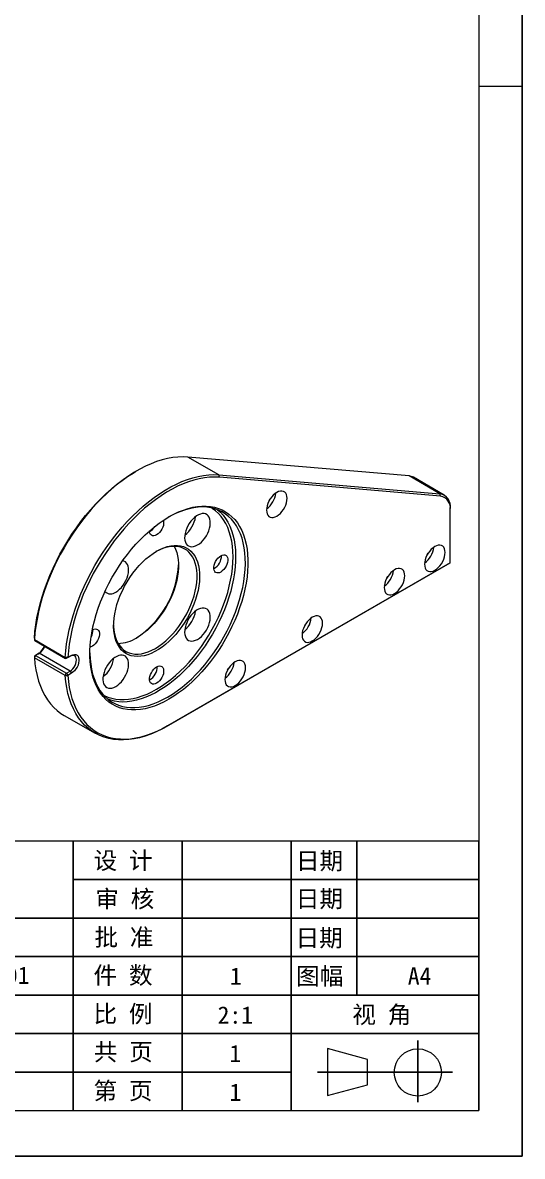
# Model space of a CAD drawing. Header units: millimetres. Extents: x 13 to 7248, y -1201 to 1478.
# Drawn here: x 2786.2 to 2923.7, y -1199.9 to -887.9 of the extents above; entities that cross this region are included whole.
import ezdxf

# ---------------------------------------------------------------- set-up
doc = ezdxf.new("R2010")
doc.units = ezdxf.units.MM
doc.header["$LTSCALE"] = 5
doc.linetypes.add('SLD-实线', pattern=[0])
for name, color, linetype in [('SLD-0', 179, 'SLD-实线'), ('图框', 7, 'SLD-实线'), ('文字层', 7, 'SLD-实线')]:
    doc.layers.add(name, color=color, linetype=linetype)
doc.layers.add('粗实线', color=7, linetype='SLD-实线', lineweight=15)
doc.layers.add('细实线层', color=5, linetype='Continuous', lineweight=15)
doc.styles.add('SLDTEXTSTYLE1', font='', dxfattribs={"bigfont": 'bigfont'})
doc.styles.add('SLDTEXTSTYLE2', font='')
doc.styles.get('SLDTEXTSTYLE1').set_extended_font_data('宋体')
doc.styles.get('SLDTEXTSTYLE2').set_extended_font_data('宋体')

msp = doc.modelspace()

# ---------------------------------------------------------------- linework, layer by layer
at = {"layer": '图框'}
for p in [(2923.73, -611.347), (2513.13, -1199.947)]:
    msp.add_line(p, (2923.73, -1199.947), dxfattribs=at)
at = {"layer": '文字层'}
for p, q in [((2800.13, -1113.147), (2800.13, -1187.347)), ((2830.13, -1113.147), (2830.13, -1187.347)), ((2860.13, -1113.147), (2860.13, -1187.347)), ((2878.13, -1113.147), (2878.13, -1155.547)), ((2911.73, -1113.147), (2911.73, -1187.347)), ((2911.73, -1123.747), (2800.13, -1123.747)), ((2911.73, -1134.347), (2709.73, -1134.347)), ((2537.73, -1144.947), (2911.73, -1144.947)), ((2537.73, -1155.547), (2911.73, -1155.547)), ((2709.73, -1166.147), (2911.73, -1166.147)), ((2894.9578, -1168.0341), (2894.9578, -1185.0044)), ((2860.13, -1176.747), (2709.73, -1176.747)), ((2867.3042, -1176.747), (2883.8034, -1176.747)), ((2883.8034, -1176.747), (2904.4687, -1176.747))]:
    msp.add_line(p, q, dxfattribs=at)
at = {"layer": '粗实线'}
for p, q in [((2911.73, -623.347), (2911.73, -1187.347)), ((2911.73, -905.347), (2923.73, -905.347)), ((2537.73, -1113.147), (2911.73, -1113.147)), ((2870.0928, -1170.247), (2870.0928, -1183.247)), ((2881.131, -1173.268), (2870.0928, -1170.247)), ((2881.131, -1180.226), (2881.131, -1173.268)), ((2870.0928, -1183.247), (2881.131, -1180.226)), ((2537.73, -1187.347), (2911.73, -1187.347)), ((2537.73, -1187.347), (2911.73, -1187.347))]:
    msp.add_line(p, q, dxfattribs=at)
msp.add_circle((2894.9578, -1176.8564), 6.5, dxfattribs=at)
at = {"layer": '细实线层'}
for p, q in [((2840.1787, -1012.3682), (2831.6935, -1007.4698)), ((2892.5571, -1012.6617), (2831.6935, -1007.4698)), ((2817.6123, -1011.2664), (2817.2588, -1011.4705)), ((2840.3563, -1013.028), (2840.1787, -1012.3682)), ((2840.1787, -1012.3682), (2901.0423, -1017.5602)), ((2901.2199, -1018.22), (2840.3563, -1013.028)), ((2901.0423, -1017.5602), (2892.5571, -1012.6617)), ((2902.2267, -1017.9229), (2893.7414, -1013.0245)), ((2901.2199, -1018.22), (2901.0423, -1017.5602)), ((2903.8839, -1021.9939), (2903.8839, -1021.5857)), ((2903.8839, -1036.583), (2903.8839, -1021.9939)), ((2903.8839, -1036.583), (2826.1021, -1081.4855)), ((2826.4557, -1081.2813), (2903.8839, -1036.583)), ((2903.8839, -1036.583), (2903.8839, -1036.583)), ((2789.4133, -1057.3491), (2789.4133, -1057.7574)), ((2789.4133, -1057.3491), (2789.4143, -1057.7258)), ((2789.4143, -1057.7258), (2797.8996, -1062.6242)), ((2789.5168, -1057.9863), (2798.0021, -1062.8847)), ((2789.7668, -1062.0442), (2789.4133, -1062.2484)), ((2789.4133, -1062.2484), (2789.4133, -1062.6566)), ((2797.8996, -1067.5855), (2789.4143, -1062.687)), ((2790.7468, -1061.4785), (2789.7668, -1062.0442)), ((2789.7668, -1062.0442), (2798.2521, -1066.9427)), ((2799.2321, -1066.3769), (2790.7468, -1061.4785)), ((2798.6056, -1062.6558), (2797.8996, -1062.6242)), ((2799.2321, -1062.2942), (2798.2521, -1062.86)), ((2798.6056, -1062.6558), (2798.2521, -1062.86)), ((2798.6056, -1062.6558), (2799.5856, -1062.0901)), ((2799.5856, -1062.0901), (2799.2321, -1062.2942)), ((2798.2521, -1066.9427), (2799.2321, -1066.3769)), ((2798.2521, -1066.9427), (2798.6056, -1067.555)), ((2799.5856, -1066.9893), (2798.6056, -1067.555)), ((2799.2321, -1066.3769), (2799.5856, -1066.9893)), ((2797.8996, -1067.5855), (2798.6056, -1067.555)), ((2797.6185, -1078.5673), (2806.1038, -1083.4658)), ((2826.1021, -1081.4855), (2826.4557, -1081.2813))]:
    msp.add_line(p, q, dxfattribs=at)
at = {"layer": '细实线层', "flags": 128}
for points in [[(2831.6935, -1007.4698), (2830.3367, -1007.4099), (2828.9423, -1007.4584), (2827.5142, -1007.6151), (2826.0568, -1007.8795), (2824.5743, -1008.2509), (2823.0712, -1008.7281), (2821.5519, -1009.3097), (2820.0209, -1009.9941), (2818.4828, -1010.7792), (2816.9421, -1011.6626), (2815.4034, -1012.6417), (2813.8713, -1013.7137), (2812.3503, -1014.8753), (2810.8449, -1016.123), (2809.3597, -1017.4533), (2807.8989, -1018.8622), (2806.4669, -1020.3454), (2805.0681, -1021.8985), (2803.7065, -1023.5171), (2802.3861, -1025.1961), (2801.111, -1026.9308), (2799.8848, -1028.7159), (2798.7112, -1030.5461), (2797.5937, -1032.416), (2796.5357, -1034.32), (2795.5402, -1036.2526), (2794.6102, -1038.2079), (2793.7484, -1040.1802), (2792.9575, -1042.1636), (2792.2397, -1044.1522), (2791.5973, -1046.1402), (2791.032, -1048.1215), (2790.5457, -1050.0905), (2790.1396, -1052.0411), (2789.8151, -1053.9677), (2789.5731, -1055.8644), (2789.4143, -1057.7258)], [(2789.4133, -1057.3491), (2789.5701, -1055.5111), (2789.8091, -1053.638), (2790.1295, -1051.7356), (2790.5305, -1049.8093), (2791.0108, -1047.865), (2791.569, -1045.9084), (2792.2034, -1043.9453), (2792.9122, -1041.9815), (2793.6932, -1040.0229), (2794.5442, -1038.0753), (2795.4626, -1036.1444), (2796.4456, -1034.236), (2797.4905, -1032.3557), (2798.594, -1030.5092), (2799.7529, -1028.7019), (2800.9637, -1026.9391), (2802.2229, -1025.2261), (2803.5268, -1023.5681), (2804.8714, -1021.9698), (2806.2528, -1020.436), (2807.6668, -1018.9714), (2809.1093, -1017.5801), (2810.576, -1016.2665), (2812.0626, -1015.0343), (2813.5646, -1013.8872), (2815.0775, -1012.8286), (2816.597, -1011.8618), (2817.2588, -1011.4705)], [(2797.8996, -1062.6242), (2798.0584, -1060.7629), (2798.3004, -1058.8661), (2798.6249, -1056.9396), (2799.031, -1054.9889), (2799.5173, -1053.02), (2800.0826, -1051.0386), (2800.725, -1049.0507), (2801.4428, -1047.062), (2802.2337, -1045.0786), (2803.0954, -1043.1063), (2804.0254, -1041.151), (2805.0209, -1039.2185), (2806.079, -1037.3144), (2807.1965, -1035.4445), (2808.3701, -1033.6143), (2809.5962, -1031.8292), (2810.8714, -1030.0946), (2812.1917, -1028.4155), (2813.5534, -1026.797), (2814.9522, -1025.2438), (2816.3842, -1023.7606), (2817.845, -1022.3518), (2819.3302, -1021.0215), (2820.8356, -1019.7737), (2822.3566, -1018.6121), (2823.8887, -1017.5402), (2825.4274, -1016.561), (2826.9681, -1015.6776), (2828.5062, -1014.8926), (2830.0372, -1014.2082), (2831.5565, -1013.6265), (2833.0596, -1013.1493), (2834.5421, -1012.7779), (2835.9995, -1012.5135), (2837.4276, -1012.3568), (2838.822, -1012.3084), (2840.1787, -1012.3682)], [(2840.3563, -1013.028), (2839.0166, -1012.9689), (2837.6395, -1013.0168), (2836.2293, -1013.1715), (2834.7901, -1013.4326), (2833.3262, -1013.7993), (2831.8418, -1014.2706), (2830.3415, -1014.845), (2828.8297, -1015.5208), (2827.3108, -1016.2961), (2825.7894, -1017.1684), (2824.2699, -1018.1353), (2822.757, -1019.1939), (2821.255, -1020.3409), (2819.7684, -1021.5731), (2818.3017, -1022.8868), (2816.8592, -1024.278), (2815.4452, -1025.7427), (2814.0638, -1027.2764), (2812.7192, -1028.8747), (2811.4153, -1030.5328), (2810.1561, -1032.2458), (2808.9453, -1034.0085), (2807.7864, -1035.8159), (2806.6829, -1037.6624), (2805.638, -1039.5426), (2804.655, -1041.451), (2803.7366, -1043.3819), (2802.8856, -1045.3295), (2802.1046, -1047.2882), (2801.3958, -1049.2519), (2800.7614, -1051.215), (2800.2032, -1053.1716), (2799.7229, -1055.116), (2799.3219, -1057.0422), (2799.0015, -1058.9447), (2798.7625, -1060.8177), (2798.6056, -1062.6558)], [(2856.1542, -1023.718), (2856.6453, -1023.3848), (2857.1216, -1022.9625), (2857.5684, -1022.464), (2857.9723, -1021.9043), (2858.3209, -1021.3004), (2858.6037, -1020.6708), (2858.812, -1020.0345), (2858.9396, -1019.4109), (2858.9826, -1018.819), (2858.9396, -1018.2766), (2858.812, -1017.8004), (2858.6037, -1017.4047), (2858.3209, -1017.1015), (2857.9723, -1016.9002), (2857.5684, -1016.8068), (2857.1216, -1016.8242), (2856.6453, -1016.9517), (2856.1542, -1017.1856), (2855.663, -1017.5188), (2855.1868, -1017.9411), (2854.74, -1018.4396), (2854.3361, -1018.9993), (2853.9875, -1019.6032), (2853.7047, -1020.2328), (2853.4963, -1020.869), (2853.3687, -1021.4926), (2853.3257, -1022.0846), (2853.3687, -1022.627), (2853.4963, -1023.1032), (2853.7047, -1023.4989), (2853.9875, -1023.8021), (2854.3361, -1024.0034), (2854.74, -1024.0968), (2855.1868, -1024.0794), (2855.663, -1023.9519), (2856.1542, -1023.718)], [(2854.0174, -1019.5454), (2854.0656, -1019.4727), (2854.3007, -1019.0546)], [(2826.4557, -1074.1366), (2825.1171, -1074.8617), (2823.7837, -1075.4888), (2822.4603, -1076.0155), (2821.1521, -1076.4399), (2819.8641, -1076.7603), (2818.601, -1076.9754), (2817.3678, -1077.0846), (2816.169, -1077.0873), (2815.0092, -1076.9836), (2813.8928, -1076.7739), (2812.8242, -1076.4589), (2811.8072, -1076.0399), (2810.8458, -1075.5183), (2809.9435, -1074.8963), (2809.104, -1074.1762), (2808.3302, -1073.3607), (2807.6252, -1072.4528), (2806.9917, -1071.4562), (2806.432, -1070.3744), (2805.9482, -1069.2116), (2805.5422, -1067.9723), (2805.2156, -1066.6612), (2804.9695, -1065.2831), (2804.8049, -1063.8434), (2804.7225, -1062.3475), (2804.7225, -1060.801), (2804.8049, -1059.2099), (2804.9695, -1057.5802), (2805.2156, -1055.918), (2805.5422, -1054.2297), (2805.9482, -1052.5217), (2806.432, -1050.8004), (2806.9917, -1049.0724), (2807.6252, -1047.3442), (2808.3302, -1045.6224), (2809.104, -1043.9135), (2809.9435, -1042.2241), (2810.8458, -1040.5604), (2811.8072, -1038.9288), (2812.8242, -1037.3356), (2813.8928, -1035.7867), (2815.0092, -1034.2881), (2816.169, -1032.8453), (2817.3678, -1031.464), (2818.601, -1030.1492), (2819.8641, -1028.9061), (2821.1521, -1027.7393), (2822.4603, -1026.6533), (2823.7837, -1025.6521), (2825.1171, -1024.7397), (2826.4557, -1023.9193), (2827.7942, -1023.1942), (2829.1277, -1022.5671), (2830.4511, -1022.0404), (2831.7592, -1021.616), (2833.0473, -1021.2956), (2834.3104, -1021.0804), (2835.5436, -1020.9713), (2836.7424, -1020.9685), (2837.9022, -1021.0722), (2839.0185, -1021.282), (2840.0872, -1021.597), (2841.1042, -1022.016), (2842.0656, -1022.5375), (2842.9678, -1023.1595), (2843.8074, -1023.8797), (2844.5812, -1024.6952), (2845.2861, -1025.603), (2845.9197, -1026.5997), (2846.4794, -1027.6815), (2846.9632, -1028.8442), (2847.3692, -1030.0835), (2847.6958, -1031.3947), (2847.9419, -1032.7728), (2848.1065, -1034.2125), (2848.1889, -1035.7084), (2848.1889, -1037.2548), (2848.1065, -1038.8459), (2847.9419, -1040.4757), (2847.6958, -1042.1378), (2847.3692, -1043.8261), (2846.9632, -1045.5342), (2846.4794, -1047.2555), (2845.9197, -1048.9835), (2845.2861, -1050.7117), (2844.5812, -1052.4335), (2843.8074, -1054.1423), (2842.9678, -1055.8318), (2842.0656, -1057.4955), (2841.1042, -1059.127), (2840.0872, -1060.7203), (2839.0185, -1062.2691), (2837.9022, -1063.7678), (2836.7424, -1065.2105), (2835.5436, -1066.5919), (2834.3104, -1067.9066), (2833.0473, -1069.1497), (2831.7592, -1070.3165), (2830.4511, -1071.4026), (2829.1277, -1072.4037), (2827.7942, -1073.3162), (2826.4557, -1074.1366)], [(2808.4773, -1072.9943), (2808.6612, -1073.0899), (2809.6525, -1073.5269), (2810.6967, -1073.8594), (2811.7897, -1074.0862), (2812.9272, -1074.2063), (2814.1047, -1074.2194), (2815.3176, -1074.1253), (2816.561, -1073.9244), (2817.83, -1073.6176), (2819.1197, -1073.2059), (2820.425, -1072.6912), (2821.7407, -1072.0752), (2823.0616, -1071.3606), (2824.3825, -1070.5502), (2825.6981, -1069.647), (2827.0034, -1068.6548), (2828.2931, -1067.5774), (2829.5622, -1066.419), (2830.8056, -1065.1842), (2832.0185, -1063.878), (2833.196, -1062.5054), (2834.3335, -1061.0719), (2835.4265, -1059.5832), (2836.4707, -1058.045), (2837.462, -1056.4635), (2838.3965, -1054.845), (2839.2704, -1053.1957), (2840.0804, -1051.5223), (2840.8232, -1049.8313), (2841.4959, -1048.1294), (2842.0959, -1046.4233), (2842.6208, -1044.7198), (2843.0684, -1043.0255), (2843.4371, -1041.3472), (2843.7254, -1039.6915), (2843.9321, -1038.0649), (2844.0565, -1036.4738), (2844.098, -1034.9245), (2844.0565, -1033.4231), (2843.9321, -1031.9756), (2843.7254, -1030.5877), (2843.4371, -1029.2648), (2843.0684, -1028.0122), (2842.6208, -1026.8348), (2842.0959, -1025.7372), (2841.4959, -1024.7238), (2840.8232, -1023.7986), (2840.0804, -1022.9653), (2839.2704, -1022.227), (2838.3965, -1021.5868), (2838.2194, -1021.4739)], [(2839.8226, -1021.9538), (2840.6019, -1022.6466), (2841.3603, -1023.4711), (2842.0493, -1024.3877), (2842.6662, -1025.3928), (2843.2086, -1026.4825), (2843.6744, -1027.6527), (2844.0618, -1028.8988), (2844.3694, -1030.216), (2844.5959, -1031.5992), (2844.7405, -1033.043), (2844.8025, -1034.5418), (2844.7818, -1036.09), (2844.6785, -1037.6813), (2844.4929, -1039.3098), (2844.2257, -1040.9691), (2843.878, -1042.6528), (2843.4512, -1044.3543), (2842.9468, -1046.0672), (2842.3669, -1047.7847), (2841.7137, -1049.5002), (2840.9896, -1051.2071), (2840.1976, -1052.8988), (2839.3406, -1054.5687), (2838.4221, -1056.2104), (2837.4454, -1057.8175), (2836.4145, -1059.3839), (2835.3333, -1060.9033), (2834.206, -1062.37), (2833.037, -1063.7784), (2831.8307, -1065.1228), (2830.5918, -1066.3982), (2829.3252, -1067.5996), (2828.0358, -1068.7224), (2826.7284, -1069.7622), (2825.4082, -1070.715), (2824.0804, -1071.577), (2822.7499, -1072.3451), (2821.422, -1073.0161), (2820.1019, -1073.5876), (2818.7945, -1074.0573), (2817.505, -1074.4233), (2816.2384, -1074.6843), (2814.9996, -1074.8392), (2813.7933, -1074.8875), (2812.6243, -1074.8289), (2811.4969, -1074.6638), (2810.4157, -1074.3926), (2809.6946, -1074.1427)], [(2826.1021, -1073.5242), (2827.4319, -1072.7087), (2828.7566, -1071.8009), (2830.071, -1070.8041), (2831.37, -1069.7223), (2832.6487, -1068.5597), (2833.902, -1067.3206), (2835.1252, -1066.0101), (2836.3134, -1064.633), (2837.4622, -1063.1948), (2838.567, -1061.701), (2839.6235, -1060.1574), (2840.6278, -1058.5699), (2841.5758, -1056.9447), (2842.464, -1055.2881), (2843.2889, -1053.6065), (2844.0473, -1051.9063), (2844.7363, -1050.1943), (2845.3532, -1048.4769), (2845.8956, -1046.7609), (2846.3614, -1045.0529), (2846.7489, -1043.3595), (2847.0564, -1041.6872), (2847.2829, -1040.0425), (2847.4275, -1038.4318), (2847.4895, -1036.8613), (2847.4688, -1035.3371), (2847.3655, -1033.865), (2847.1799, -1032.4508), (2846.9127, -1031.1), (2846.565, -1029.8178), (2846.1382, -1028.609), (2845.6338, -1027.4785), (2845.0539, -1026.4306), (2844.4007, -1025.4693), (2843.6766, -1024.5983), (2842.8846, -1023.8211), (2842.0276, -1023.1406), (2841.1091, -1022.5594), (2840.1324, -1022.0799), (2839.1015, -1021.7039), (2838.0203, -1021.4327), (2836.893, -1021.2676), (2835.724, -1021.209), (2834.5177, -1021.2573), (2833.2788, -1021.4122), (2832.0122, -1021.6732), (2830.7228, -1022.0392), (2829.4154, -1022.5089), (2828.0952, -1023.0803), (2826.7674, -1023.7514), (2826.2747, -1024.0247)], [(2834.3116, -1031.6657), (2834.8513, -1031.3063), (2835.3783, -1030.8596), (2835.8804, -1030.3361), (2836.3456, -1029.7481), (2836.7632, -1029.1094), (2837.1234, -1028.4348), (2837.4176, -1027.7403), (2837.639, -1027.0421), (2837.7824, -1026.3566), (2837.8445, -1025.6998), (2837.8238, -1025.0872), (2837.7207, -1024.5331), (2837.5378, -1024.0504), (2837.2792, -1023.6506), (2836.951, -1023.3429), (2836.561, -1023.1346), (2836.1183, -1023.0306), (2835.6332, -1023.0333), (2835.1172, -1023.1426), (2834.5822, -1023.356), (2834.0409, -1023.6685), (2833.506, -1024.0727), (2832.9899, -1024.5592), (2832.5049, -1025.1166), (2832.0621, -1025.7318), (2831.6721, -1026.3904), (2831.344, -1027.0769), (2831.0854, -1027.7753), (2830.9024, -1028.4692), (2830.7994, -1029.1423), (2830.7786, -1029.7789), (2830.8407, -1030.364), (2830.9841, -1030.8839), (2831.2056, -1031.3264), (2831.4998, -1031.6812), (2831.8599, -1031.94), (2832.2775, -1032.0966), (2832.7428, -1032.1474), (2833.2448, -1032.0912), (2833.7719, -1031.9294), (2834.3116, -1031.6657)], [(2824.9056, -1024.878), (2824.911, -1024.8935), (2824.9955, -1025.3039), (2824.9955, -1025.7733), (2824.911, -1026.2813), (2824.7456, -1026.8056), (2824.5067, -1027.3233), (2824.2046, -1027.8118), (2823.8525, -1028.2498), (2823.4659, -1028.6181), (2823.0616, -1028.9005), (2822.6573, -1029.0848), (2822.2707, -1029.163), (2821.9186, -1029.1315), (2821.6165, -1028.9918), (2821.3776, -1028.7499), (2821.2122, -1028.4165), (2821.1277, -1028.0062), (2821.117, -1027.7698)], [(2811.2189, -1053.6996), (2811.2279, -1054.0549), (2811.3106, -1055.1294), (2811.4754, -1056.1443), (2811.7212, -1057.0924), (2812.0461, -1057.9668), (2812.4479, -1058.7612), (2812.9235, -1059.4698), (2813.4697, -1060.0877), (2814.0824, -1060.6103), (2814.7573, -1061.0338), (2815.4895, -1061.3552), (2816.2736, -1061.5723), (2817.1042, -1061.6833), (2817.9751, -1061.6876), (2818.8801, -1061.5851), (2819.8127, -1061.3765), (2820.7661, -1061.0634), (2821.7336, -1060.648), (2822.708, -1060.1332), (2823.6825, -1059.5229), (2824.6499, -1058.8213), (2825.6034, -1058.0336), (2826.536, -1057.1655), (2827.441, -1056.2231), (2828.3119, -1055.2133), (2829.1424, -1054.1433), (2829.9266, -1053.0209), (2830.6587, -1051.8541), (2831.3336, -1050.6514), (2831.9463, -1049.4213), (2832.4925, -1048.1729), (2832.9682, -1046.9151), (2833.3699, -1045.6568), (2833.6948, -1044.4073), (2833.9406, -1043.1755), (2834.1054, -1041.9702), (2834.1882, -1040.8003), (2834.1882, -1039.674), (2834.1054, -1038.5995), (2833.9406, -1037.5846), (2833.6948, -1036.6365), (2833.3699, -1035.7621), (2832.9682, -1034.9677), (2832.4925, -1034.2591), (2831.9463, -1033.6412), (2831.3336, -1033.1187), (2830.6587, -1032.6951), (2829.9266, -1032.3737), (2829.1424, -1032.1566), (2828.3119, -1032.0456), (2827.441, -1032.0413), (2826.536, -1032.1438), (2825.6034, -1032.3524), (2824.6499, -1032.6655), (2823.6825, -1033.0809), (2822.8816, -1033.497)], [(2823.0616, -1033.3915), (2824.0527, -1032.8673), (2825.0368, -1032.4428), (2826.0071, -1032.1208), (2826.9567, -1031.9037), (2827.879, -1031.7929), (2828.7675, -1031.7893), (2829.616, -1031.8929), (2830.4185, -1032.1029), (2831.1694, -1032.4179), (2831.8634, -1032.8356), (2832.4957, -1033.3532), (2833.0618, -1033.967), (2833.5578, -1034.6727), (2833.9802, -1035.4653), (2834.3259, -1036.3393), (2834.5927, -1037.2886), (2834.7786, -1038.3065), (2834.8822, -1039.3858), (2834.903, -1040.5191), (2834.8407, -1041.6982), (2834.6958, -1042.9151), (2834.4693, -1044.161), (2834.1628, -1045.4274), (2833.7784, -1046.7053), (2833.3188, -1047.9857), (2832.7873, -1049.2597), (2832.1876, -1050.5183), (2831.5238, -1051.7527), (2830.8007, -1052.9543), (2830.0233, -1054.1146), (2829.1971, -1055.2255), (2828.3279, -1056.2791), (2827.4217, -1057.2681), (2826.4849, -1058.1856), (2825.5241, -1059.0252), (2824.546, -1059.7808), (2823.5576, -1060.4473), (2822.5656, -1061.0199), (2821.5771, -1061.4947), (2820.5991, -1061.8683), (2819.6383, -1062.1381), (2818.7015, -1062.3022), (2817.7953, -1062.3594), (2816.926, -1062.3094), (2816.0998, -1062.1525), (2815.3224, -1061.8897), (2814.5993, -1061.523), (2813.9356, -1061.055), (2813.3359, -1060.4888), (2812.8043, -1059.8285), (2812.3448, -1059.0786), (2811.9604, -1058.2446), (2811.6538, -1057.3321), (2811.4273, -1056.3477), (2811.2824, -1055.2982), (2811.2201, -1054.1909), (2811.2409, -1053.0337), (2811.3446, -1051.8346), (2811.5305, -1050.6022), (2811.7972, -1049.3449), (2812.143, -1048.0716), (2812.5654, -1046.7914), (2813.0613, -1045.513), (2813.6274, -1044.2456), (2814.2597, -1042.998), (2814.9538, -1041.7789), (2815.7047, -1040.597), (2816.5072, -1039.4604), (2817.3557, -1038.3772), (2818.2442, -1037.355), (2819.1665, -1036.4009), (2820.1161, -1035.5216), (2821.0864, -1034.7233), (2822.0705, -1034.0116), (2823.0616, -1033.3915)], [(2827.8778, -1032.0301), (2828.2788, -1032.8231), (2828.6037, -1033.6974), (2828.8494, -1034.6455), (2829.0143, -1035.6604), (2829.097, -1036.7349), (2829.097, -1037.8612), (2829.0143, -1039.0312), (2828.8494, -1040.2364), (2828.6037, -1041.4682), (2828.2788, -1042.7178), (2827.877, -1043.976), (2827.4013, -1045.2338), (2826.8552, -1046.4823), (2826.2424, -1047.7123), (2825.5676, -1048.915), (2824.8354, -1050.0818), (2824.0512, -1051.2042), (2823.2207, -1052.2742), (2822.3498, -1053.284), (2821.4448, -1054.2264), (2820.5122, -1055.0946), (2819.5588, -1055.8823), (2818.5913, -1056.5838), (2817.6169, -1057.1942)], [(2899.6412, -1038.6239), (2900.1324, -1038.2908), (2900.6086, -1037.8685), (2901.0555, -1037.3699), (2901.4593, -1036.8102), (2901.8079, -1036.2064), (2902.0907, -1035.5768), (2902.2991, -1034.9405), (2902.4267, -1034.3169), (2902.4697, -1033.7249), (2902.4267, -1033.1826), (2902.2991, -1032.7063), (2902.0907, -1032.3106), (2901.8079, -1032.0075), (2901.4593, -1031.8062), (2901.0555, -1031.7128), (2900.6086, -1031.7301), (2900.1324, -1031.8577), (2899.6412, -1032.0916), (2899.1501, -1032.4247), (2898.6739, -1032.847), (2898.227, -1033.3456), (2897.8232, -1033.9053), (2897.4745, -1034.5091), (2897.1918, -1035.1387), (2896.9834, -1035.775), (2896.8558, -1036.3986), (2896.8128, -1036.9906), (2896.8558, -1037.5329), (2896.9834, -1038.0092), (2897.1918, -1038.4049), (2897.4745, -1038.708), (2897.8232, -1038.9093), (2898.227, -1039.0027), (2898.6739, -1038.9854), (2899.1501, -1038.8578), (2899.6412, -1038.6239)], [(2840.7393, -1034.618), (2841.1435, -1034.4336), (2841.5302, -1034.3555), (2841.8822, -1034.387), (2842.1843, -1034.5267), (2842.4233, -1034.7685), (2842.5886, -1035.1019), (2842.6731, -1035.5123), (2842.6731, -1035.9818), (2842.5886, -1036.4897), (2842.4233, -1037.014), (2842.1843, -1037.5318), (2841.8822, -1038.0203), (2841.5302, -1038.4582), (2841.1435, -1038.8265), (2840.7393, -1039.1089), (2840.335, -1039.2933), (2839.9483, -1039.3714), (2839.5963, -1039.3399), (2839.2942, -1039.2002), (2839.0552, -1038.9584), (2838.8899, -1038.625), (2838.8054, -1038.2146), (2838.8054, -1037.7451), (2838.8899, -1037.2372), (2839.0552, -1036.7129), (2839.2942, -1036.1952), (2839.5963, -1035.7066), (2839.9483, -1035.2687), (2840.335, -1034.9004), (2840.7393, -1034.618)], [(2897.5044, -1034.4514), (2897.5526, -1034.3787), (2897.7878, -1033.9606)], [(2811.8116, -1044.6547), (2812.3513, -1044.2953), (2812.8783, -1043.8486), (2813.3804, -1043.3251), (2813.8456, -1042.7371), (2814.2632, -1042.0983), (2814.6234, -1041.4238), (2814.9176, -1040.7293), (2815.139, -1040.0311), (2815.2824, -1039.3456), (2815.3445, -1038.6888), (2815.3238, -1038.0762), (2815.2207, -1037.5221), (2815.0378, -1037.0394), (2814.7792, -1036.6396), (2814.451, -1036.3319), (2814.061, -1036.1236), (2813.7174, -1036.033)], [(2888.5397, -1045.0327), (2889.0308, -1044.6996), (2889.507, -1044.2773), (2889.9539, -1043.7787), (2890.3577, -1043.219), (2890.7064, -1042.6152), (2890.9892, -1041.9856), (2891.1975, -1041.3493), (2891.3251, -1040.7257), (2891.3681, -1040.1337), (2891.3251, -1039.5914), (2891.1975, -1039.1151), (2890.9892, -1038.7194), (2890.7064, -1038.4163), (2890.3577, -1038.215), (2889.9539, -1038.1216), (2889.507, -1038.1389), (2889.0308, -1038.2665), (2888.5397, -1038.5004), (2888.0485, -1038.8335), (2887.5723, -1039.2558), (2887.1255, -1039.7544), (2886.7216, -1040.3141), (2886.373, -1040.9179), (2886.0902, -1041.5475), (2885.8818, -1042.1838), (2885.7542, -1042.8074), (2885.7112, -1043.3994), (2885.7542, -1043.9417), (2885.8818, -1044.418), (2886.0902, -1044.8137), (2886.373, -1045.1168), (2886.7216, -1045.3181), (2887.1255, -1045.4115), (2887.5723, -1045.3942), (2888.0485, -1045.2666), (2888.5397, -1045.0327)], [(2886.4029, -1040.8602), (2886.4511, -1040.7875), (2886.6862, -1040.3694)], [(2834.3116, -1057.6479), (2834.8513, -1057.2885), (2835.3783, -1056.8418), (2835.8804, -1056.3183), (2836.3456, -1055.7303), (2836.7632, -1055.0915), (2837.1234, -1054.417), (2837.4176, -1053.7225), (2837.639, -1053.0243), (2837.7824, -1052.3388), (2837.8445, -1051.682), (2837.8238, -1051.0694), (2837.7207, -1050.5153), (2837.5378, -1050.0326), (2837.2792, -1049.6328), (2836.951, -1049.3251), (2836.561, -1049.1168), (2836.1183, -1049.0128), (2835.6332, -1049.0155), (2835.1172, -1049.1248), (2834.5822, -1049.3382), (2834.0409, -1049.6507), (2833.506, -1050.0549), (2832.9899, -1050.5414), (2832.5049, -1051.0988), (2832.0621, -1051.714), (2831.6721, -1052.3726), (2831.344, -1053.0591), (2831.0854, -1053.7575), (2830.9024, -1054.4514), (2830.7994, -1055.1245), (2830.7786, -1055.7611), (2830.8407, -1056.3462), (2830.9841, -1056.8661), (2831.2056, -1057.3086), (2831.4998, -1057.6634), (2831.8599, -1057.9221), (2832.2775, -1058.0788), (2832.7428, -1058.1296), (2833.2448, -1058.0734), (2833.7719, -1057.9116), (2834.3116, -1057.6479)], [(2865.9123, -1058.0952), (2866.4034, -1057.7621), (2866.8796, -1057.3398), (2867.3265, -1056.8413), (2867.7303, -1056.2816), (2868.079, -1055.6777), (2868.3617, -1055.0481), (2868.5701, -1054.4118), (2868.6977, -1053.7882), (2868.7407, -1053.1963), (2868.6977, -1052.6539), (2868.5701, -1052.1776), (2868.3617, -1051.7819), (2868.079, -1051.4788), (2867.7303, -1051.2775), (2867.3265, -1051.1841), (2866.8796, -1051.2014), (2866.4034, -1051.329), (2865.9123, -1051.5629), (2865.4211, -1051.8961), (2864.9449, -1052.3183), (2864.498, -1052.8169), (2864.0942, -1053.3766), (2863.7455, -1053.9804), (2863.4628, -1054.6101), (2863.2544, -1055.2463), (2863.1268, -1055.8699), (2863.0838, -1056.4619), (2863.1268, -1057.0043), (2863.2544, -1057.4805), (2863.4628, -1057.8762), (2863.7455, -1058.1793), (2864.0942, -1058.3807), (2864.498, -1058.4741), (2864.9449, -1058.4567), (2865.4211, -1058.3292), (2865.9123, -1058.0952)], [(2863.7754, -1053.9227), (2863.8236, -1053.85), (2864.0588, -1053.4319)], [(2805.3839, -1055.0282), (2805.7882, -1054.8438), (2806.1748, -1054.7657), (2806.5269, -1054.7972), (2806.829, -1054.9369), (2807.0679, -1055.1787), (2807.2333, -1055.5121), (2807.3178, -1055.9225), (2807.3178, -1056.392), (2807.2333, -1056.8999), (2807.0679, -1057.4242), (2806.829, -1057.942), (2806.5269, -1058.4305), (2806.1748, -1058.8684), (2805.7882, -1059.2367), (2805.3839, -1059.5191), (2804.9796, -1059.7035), (2804.7674, -1059.7592)], [(2789.4143, -1062.687), (2789.5764, -1064.3917), (2789.8244, -1066.0337), (2790.1575, -1067.608), (2790.5748, -1069.1096), (2791.075, -1070.5342), (2791.6565, -1071.8771), (2792.3175, -1073.1345), (2793.056, -1074.3023), (2793.8699, -1075.377), (2794.7564, -1076.3554), (2795.7131, -1077.2344), (2796.7368, -1078.0114), (2797.6185, -1078.5673)], [(2798.2521, -1062.86), (2798.1798, -1062.8931), (2798.1106, -1062.9075), (2798.0474, -1062.9027), (2797.9928, -1062.8789), (2797.9491, -1062.837), (2797.9183, -1062.7789), (2797.9015, -1062.7069), (2797.8996, -1062.6242)], [(2799.2321, -1066.3769), (2799.6254, -1066.0987), (2799.9991, -1065.732), (2800.3343, -1065.2953), (2800.6142, -1064.8105), (2800.8248, -1064.3018), (2800.9555, -1063.7949), (2800.9998, -1063.3151), (2800.9555, -1062.8864), (2800.8248, -1062.5304), (2800.6142, -1062.265), (2800.3343, -1062.1033), (2799.9991, -1062.0536), (2799.6254, -1062.1183), (2799.2321, -1062.2942)], [(2799.5856, -1062.0901), (2800.0267, -1061.889), (2800.4485, -1061.8038), (2800.8325, -1061.8381), (2801.1621, -1061.9905), (2801.4228, -1062.2543), (2801.6031, -1062.618), (2801.6953, -1063.0657), (2801.6953, -1063.5778), (2801.6031, -1064.132), (2801.4228, -1064.704), (2801.1621, -1065.2687), (2800.8325, -1065.8017), (2800.4485, -1066.2794), (2800.0267, -1066.6812), (2799.5856, -1066.9893)], [(2804.7129, -1061.3749), (2804.7147, -1061.5546), (2804.7768, -1063.0535), (2804.9214, -1064.4973), (2805.1479, -1065.8805), (2805.4554, -1067.1977), (2805.8429, -1068.4438), (2806.3087, -1069.614), (2806.8511, -1070.7037), (2807.468, -1071.7088), (2808.157, -1072.6254), (2808.9154, -1073.4499), (2809.7402, -1074.1791), (2810.6284, -1074.8102), (2811.5765, -1075.3408), (2812.5808, -1075.7688), (2813.6373, -1076.0926), (2814.7421, -1076.3108), (2815.8909, -1076.4227), (2817.0791, -1076.4279), (2818.3023, -1076.3262), (2819.5556, -1076.1181), (2820.8342, -1075.8045), (2822.1333, -1075.3865), (2823.4477, -1074.8656), (2824.7723, -1074.2441), (2826.1021, -1073.5242)], [(2811.8116, -1070.6368), (2812.3513, -1070.2774), (2812.8783, -1069.8307), (2813.3804, -1069.3073), (2813.8456, -1068.7193), (2814.2632, -1068.0805), (2814.6234, -1067.406), (2814.9176, -1066.7115), (2815.139, -1066.0133), (2815.2824, -1065.3278), (2815.3445, -1064.671), (2815.3238, -1064.0584), (2815.2207, -1063.5042), (2815.0378, -1063.0216), (2814.7792, -1062.6217), (2814.451, -1062.3141), (2814.061, -1062.1058), (2813.6183, -1062.0018), (2813.1332, -1062.0044), (2812.6172, -1062.1138), (2812.0822, -1062.3272), (2811.5409, -1062.6396), (2811.006, -1063.0439), (2810.4899, -1063.5304), (2810.0049, -1064.0878), (2809.5621, -1064.703), (2809.1721, -1065.3615), (2808.844, -1066.0481), (2808.5854, -1066.7465), (2808.4024, -1067.4403), (2808.2994, -1068.1135), (2808.2786, -1068.75), (2808.3407, -1069.3351), (2808.4841, -1069.855), (2808.7056, -1070.2976), (2808.9998, -1070.6524), (2809.3599, -1070.9111), (2809.7775, -1071.0677), (2810.2428, -1071.1185), (2810.7448, -1071.0624), (2811.2719, -1070.9005), (2811.8116, -1070.6368)], [(2844.699, -1070.3414), (2845.1902, -1070.0082), (2845.6664, -1069.5859), (2846.1133, -1069.0874), (2846.5171, -1068.5277), (2846.8657, -1067.9238), (2847.1485, -1067.2942), (2847.3569, -1066.6579), (2847.4845, -1066.0344), (2847.5275, -1065.4424), (2847.4845, -1064.9), (2847.3569, -1064.4238), (2847.1485, -1064.0281), (2846.8657, -1063.7249), (2846.5171, -1063.5236), (2846.1133, -1063.4302), (2845.6664, -1063.4476), (2845.1902, -1063.5751), (2844.699, -1063.809), (2844.2079, -1064.1422), (2843.7317, -1064.5645), (2843.2848, -1065.063), (2842.881, -1065.6227), (2842.5323, -1066.2266), (2842.2496, -1066.8562), (2842.0412, -1067.4925), (2841.9136, -1068.116), (2841.8706, -1068.708), (2841.9136, -1069.2504), (2842.0412, -1069.7266), (2842.2496, -1070.1223), (2842.5323, -1070.4255), (2842.881, -1070.6268), (2843.2848, -1070.7202), (2843.7317, -1070.7028), (2844.2079, -1070.5753), (2844.699, -1070.3414)], [(2823.0616, -1065.2366), (2823.4659, -1065.0523), (2823.8525, -1064.9741), (2824.2046, -1065.0056), (2824.5067, -1065.1453), (2824.7456, -1065.3872), (2824.911, -1065.7206), (2824.9955, -1066.1309), (2824.9955, -1066.6004), (2824.911, -1067.1084), (2824.7456, -1067.6327), (2824.5067, -1068.1504), (2824.2046, -1068.6389), (2823.8525, -1069.0768), (2823.4659, -1069.4451), (2823.0616, -1069.7276), (2822.6573, -1069.9119), (2822.2707, -1069.99), (2821.9186, -1069.9585), (2821.6165, -1069.8188), (2821.3776, -1069.577), (2821.2122, -1069.2436), (2821.1277, -1068.8332), (2821.1277, -1068.3638), (2821.2122, -1067.8558), (2821.3776, -1067.3315), (2821.6165, -1066.8138), (2821.9186, -1066.3253), (2822.2707, -1065.8873), (2822.6573, -1065.5191), (2823.0616, -1065.2366)], [(2842.5622, -1066.1688), (2842.6104, -1066.0961), (2842.8456, -1065.678)], [(2826.1021, -1081.4855), (2824.5371, -1082.3389), (2822.9768, -1083.0897), (2821.4261, -1083.7355), (2819.8897, -1084.2742), (2818.3724, -1084.7044), (2816.8787, -1085.0246), (2815.4133, -1085.2339), (2813.9807, -1085.3317), (2812.5852, -1085.3175), (2811.2311, -1085.1916), (2809.9226, -1084.9542), (2808.6637, -1084.606), (2807.4582, -1084.1483), (2806.3098, -1083.5823), (2805.2221, -1082.9098), (2804.1983, -1082.1329), (2803.2417, -1081.2539), (2802.3551, -1080.2755), (2801.5413, -1079.2007), (2800.8028, -1078.0329), (2800.1417, -1076.7756), (2799.5602, -1075.4326), (2799.0601, -1074.0081), (2798.6428, -1072.5064), (2798.3096, -1070.9322), (2798.0616, -1069.2902), (2797.8996, -1067.5855)], [(2798.6056, -1067.555), (2798.7657, -1069.2384), (2799.0106, -1070.8599), (2799.3396, -1072.4145), (2799.7517, -1073.8974), (2800.2456, -1075.3041), (2800.8198, -1076.6303), (2801.4726, -1077.8719), (2802.2019, -1079.0251), (2803.0055, -1080.0865), (2803.881, -1081.0526), (2804.8257, -1081.9206), (2805.8366, -1082.6878), (2806.9108, -1083.3519), (2808.0448, -1083.9108), (2809.2352, -1084.3629), (2810.4784, -1084.7066), (2811.7706, -1084.9411), (2813.1077, -1085.0654), (2814.4858, -1085.0794), (2815.9005, -1084.9829), (2817.3476, -1084.7762), (2818.8226, -1084.46), (2820.3209, -1084.0352), (2821.8381, -1083.5032), (2823.3694, -1082.8655), (2824.9102, -1082.1241), (2826.4557, -1081.2813)]]:
    msp.add_lwpolyline(points, dxfattribs=at)
at = {"layer": '细实线层'}
for centre, radius, start, end in [((2892.3504, -1015.4513), 2.7972, 60.180155, 85.763675), ((2849.6151, -1016.6769), 6.2795, 306.399935, 353.605428), ((2900.415, -1021.0187), 3.5149, 350.716708, 79.71874), ((2900.6318, -1021.4623), 3.2952, 350.716539, 79.718902), ((2819.4155, -1024.7234), 3.6683, 297.767655, 330.275488), ((2825.9398, -1022.7501), 7.9138, 308.043542, 351.961832), ((2893.1022, -1031.5828), 6.2795, 306.399967, 353.60537), ((2836.8424, -1034.6138), 4.0671, 298.806195, 1.199168), ((2803.3721, -1035.702), 25.7714, 303.093281, 356.912096), ((2882.0006, -1037.9916), 6.2795, 306.39994, 353.605467), ((2810.4167, -1042.8535), 2.2781, 225.985951, 307.756723), ((2825.9398, -1048.7322), 7.9138, 308.043547, 351.961827), ((2859.3732, -1051.0542), 6.2795, 306.399898, 353.605474), ((2789.6645, -1057.7777), 0.2556, 168.271991, 234.701115), ((2801.6995, -1055.0351), 3.8549, 330.556657, 1.429812), ((2812.1367, -1048.4167), 10.3478, 271.718616, 301.978138), ((2787.9124, -1057.8121), 4.5974, 302.657916, 338.146735), ((2788.6939, -1058.2609), 3.8167, 302.538436, 339.796905), ((2790.1726, -1062.6849), 0.7584, 122.353112, 180.162653), ((2803.4398, -1061.7212), 7.9138, 308.043543, 351.961838), ((2838.16, -1063.3003), 6.2795, 306.399914, 353.605441), ((2798.6579, -1067.5833), 0.7584, 122.353112, 180.162653), ((2819.1647, -1065.2325), 4.0671, 298.80623, 1.199162)]:
    msp.add_arc(centre, radius, start, end, dxfattribs=at)

# ---------------------------------------------------------------- texts
at = {"layer": 'SLD-0', "insert": (2844.8701, -1147.9481), "char_height": 4.7625, "attachment_point": 2, "style": 'SLDTEXTSTYLE1'}
msp.add_mtext('1', dxfattribs=at)
at = {"layer": '文字层', "char_height": 4.7625, "attachment_point": 2}
for s, insert, style in [('设 计', (2813.8182, -1116.1342), 'SLDTEXTSTYLE2'), ('日期', (2867.9212, -1116.2282), 'SLDTEXTSTYLE2'), ('审 核', (2814.2921, -1126.6981), 'SLDTEXTSTYLE2'), ('日期', (2867.8663, -1126.6605), 'SLDTEXTSTYLE2'), ('批 准', (2814.063, -1137.2519), 'SLDTEXTSTYLE2'), ('日期', (2867.8336, -1137.4449), 'SLDTEXTSTYLE2'), ('LZ-DJ03-01.01', (2767.004, -1147.7353), 'SLDTEXTSTYLE1'), ('件 数', (2813.8182, -1147.7353), 'SLDTEXTSTYLE2'), ('图幅', (2867.951, -1147.9481), 'SLDTEXTSTYLE2'), ('A4', (2895.4488, -1147.897), 'SLDTEXTSTYLE1'), ('比 例', (2813.8182, -1158.3503), 'SLDTEXTSTYLE2'), ('2:1', (2844.7256, -1158.6593), 'SLDTEXTSTYLE1'), ('视 角', (2885.0526, -1158.5653), 'SLDTEXTSTYLE2'), ('共 页', (2813.8951, -1168.8033), 'SLDTEXTSTYLE2'), ('1', (2844.7256, -1169.2593), 'SLDTEXTSTYLE1'), ('第 页', (2813.8182, -1179.5197), 'SLDTEXTSTYLE2'), ('1', (2844.7562, -1179.9148), 'SLDTEXTSTYLE1')]:
    msp.add_mtext(s, dxfattribs=dict(at, insert=insert, style=style))

doc.saveas('drawing.dxf')
